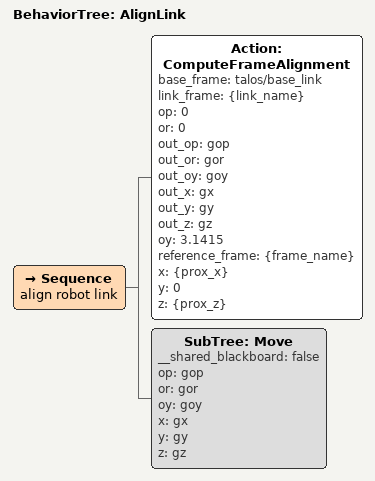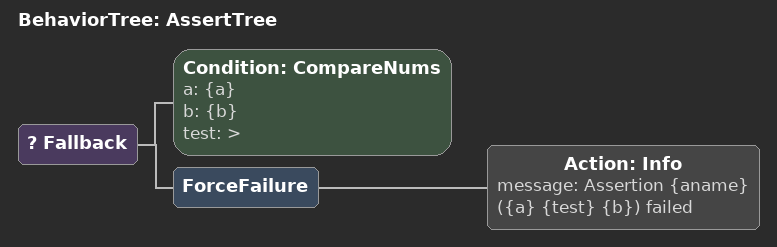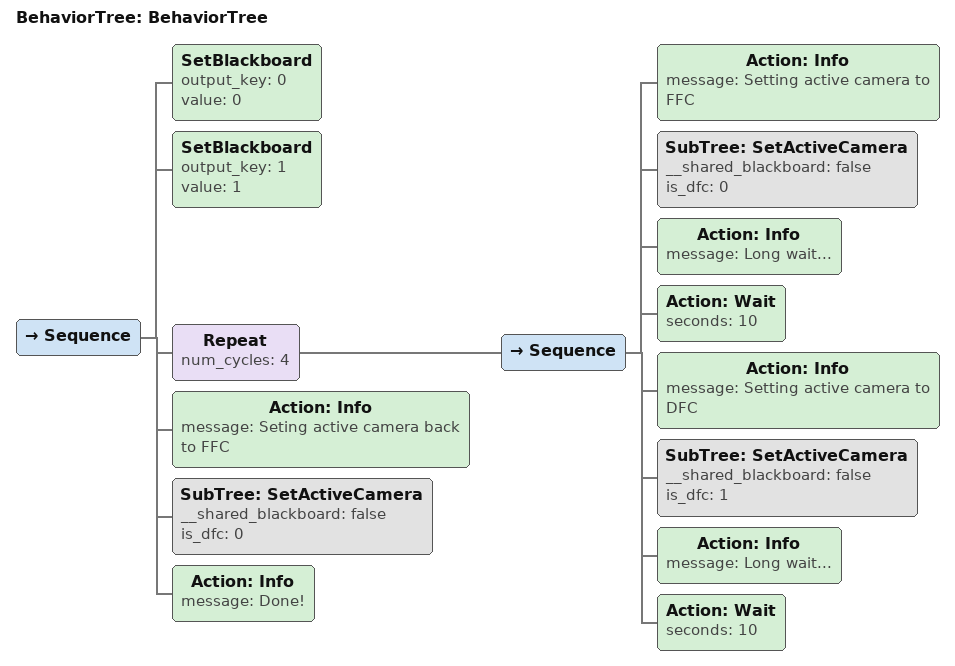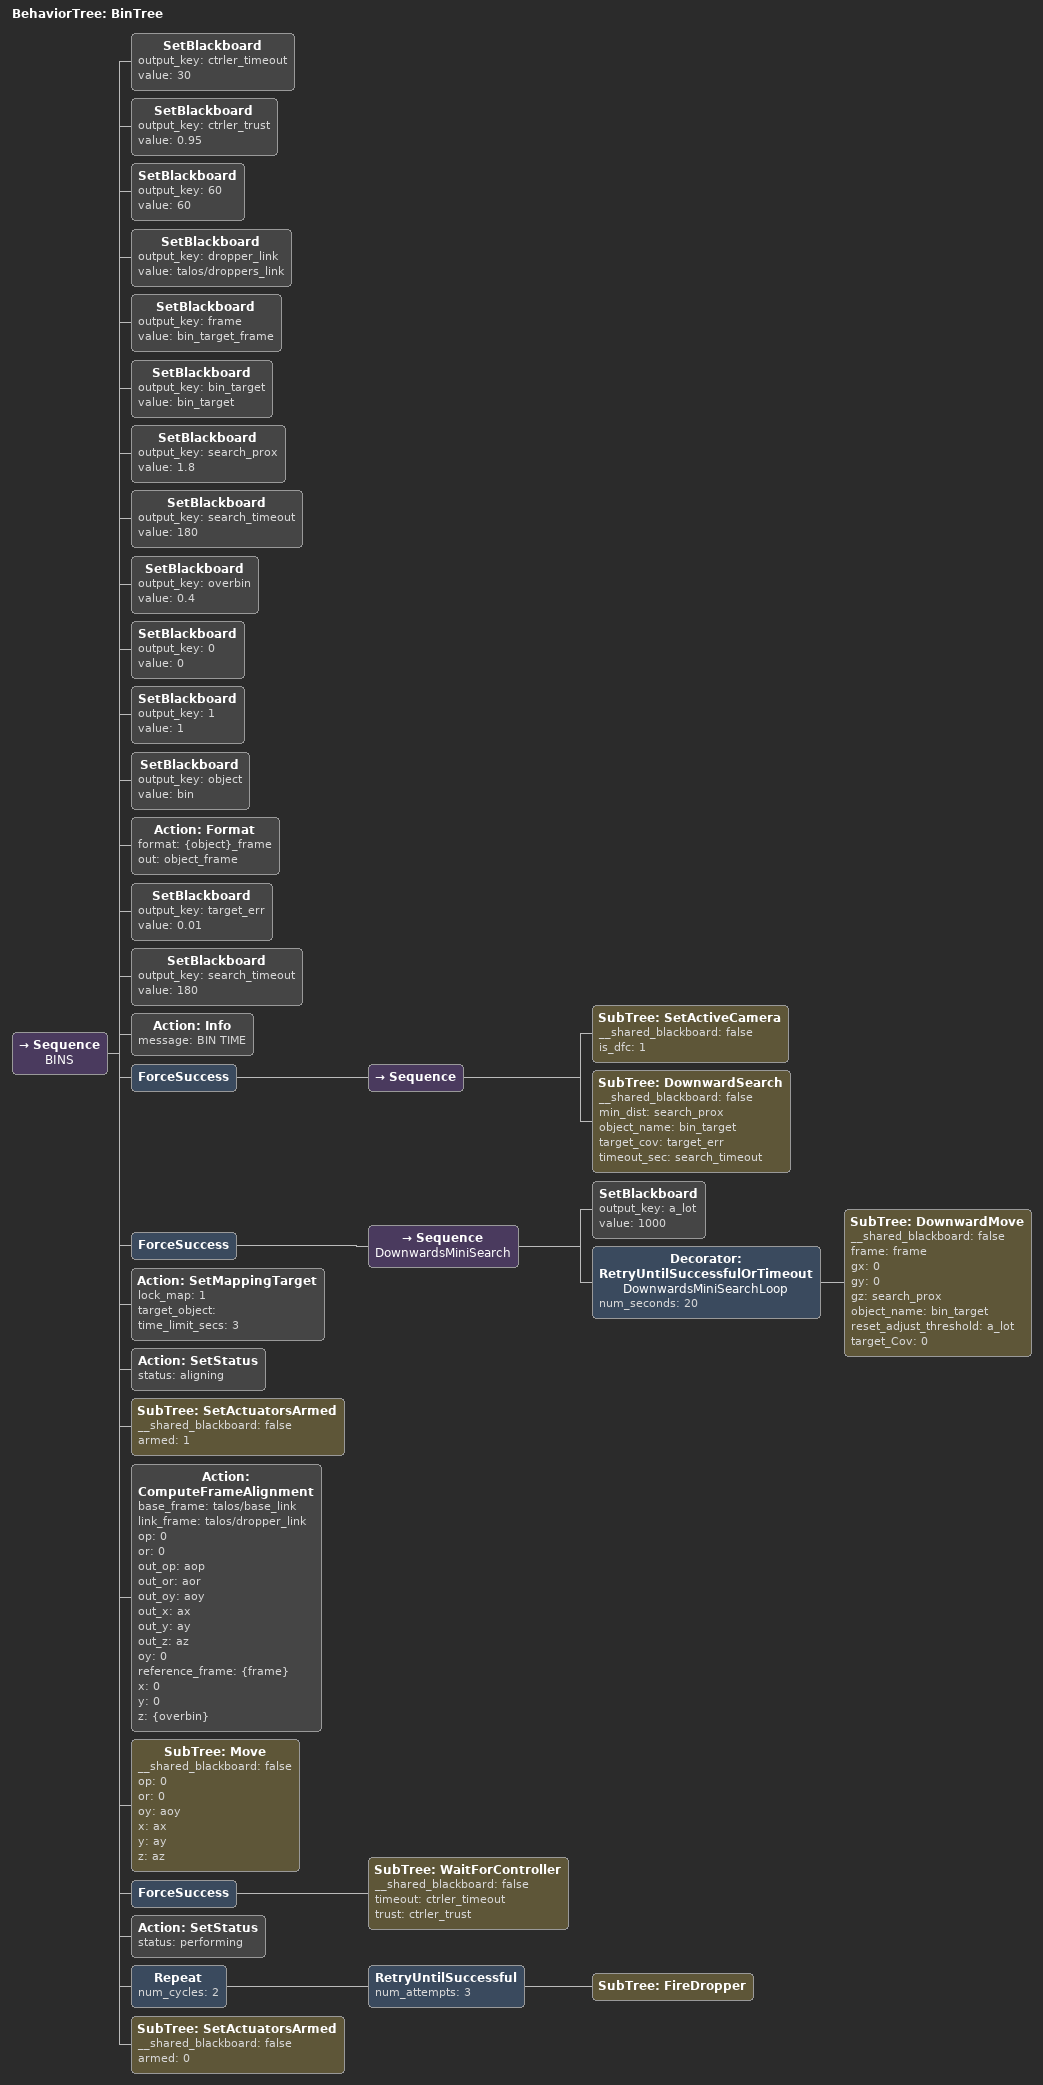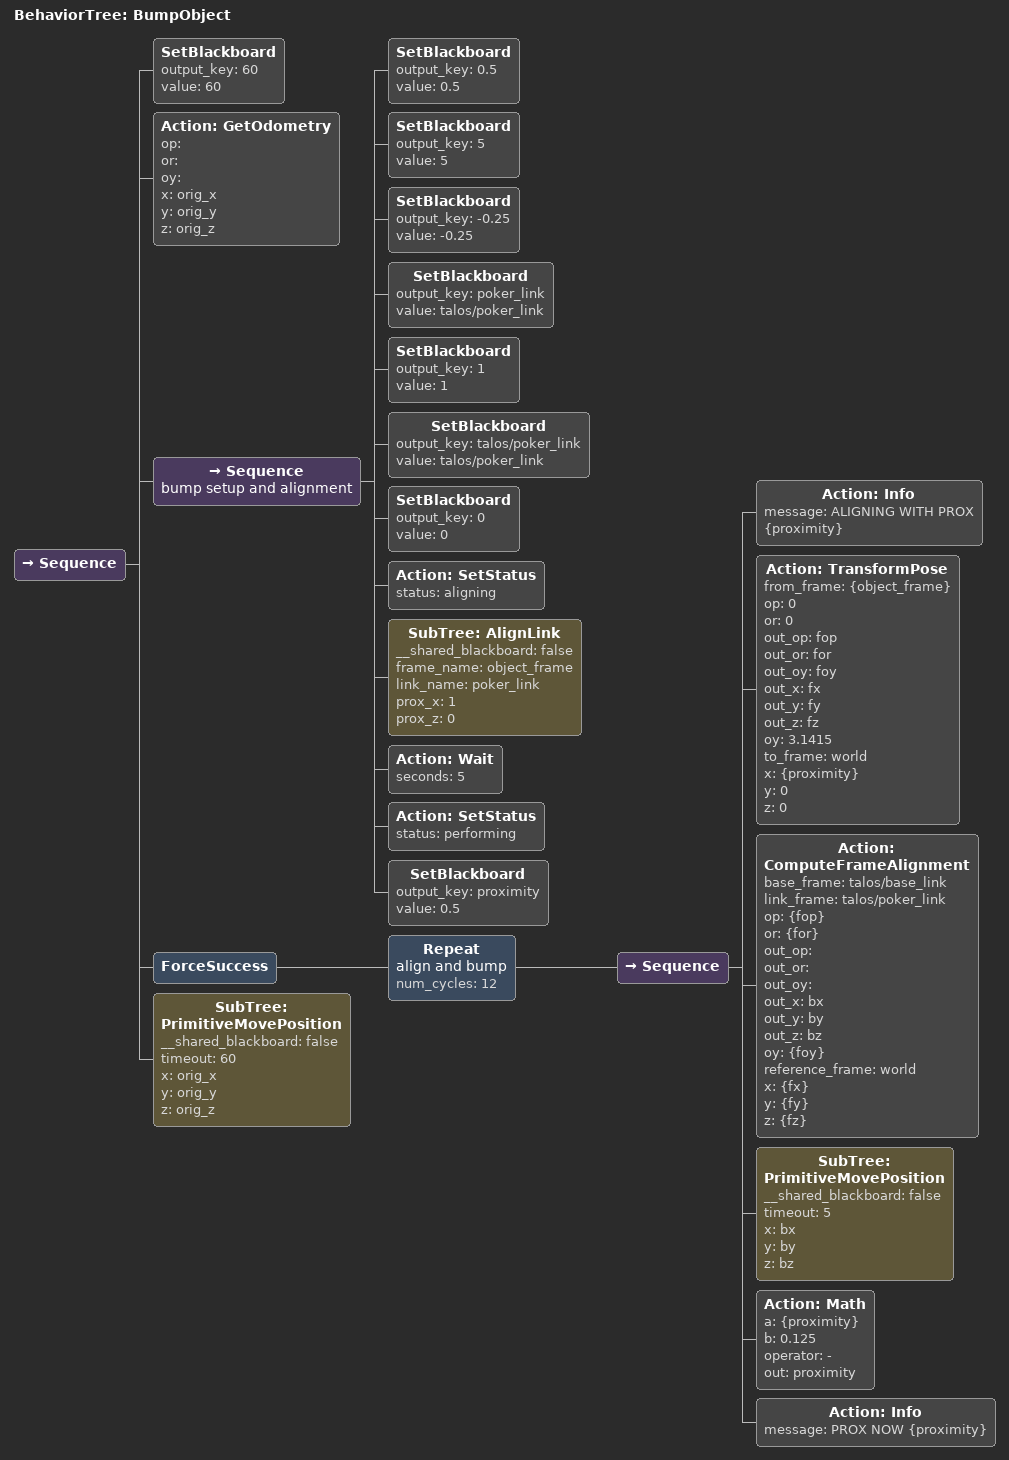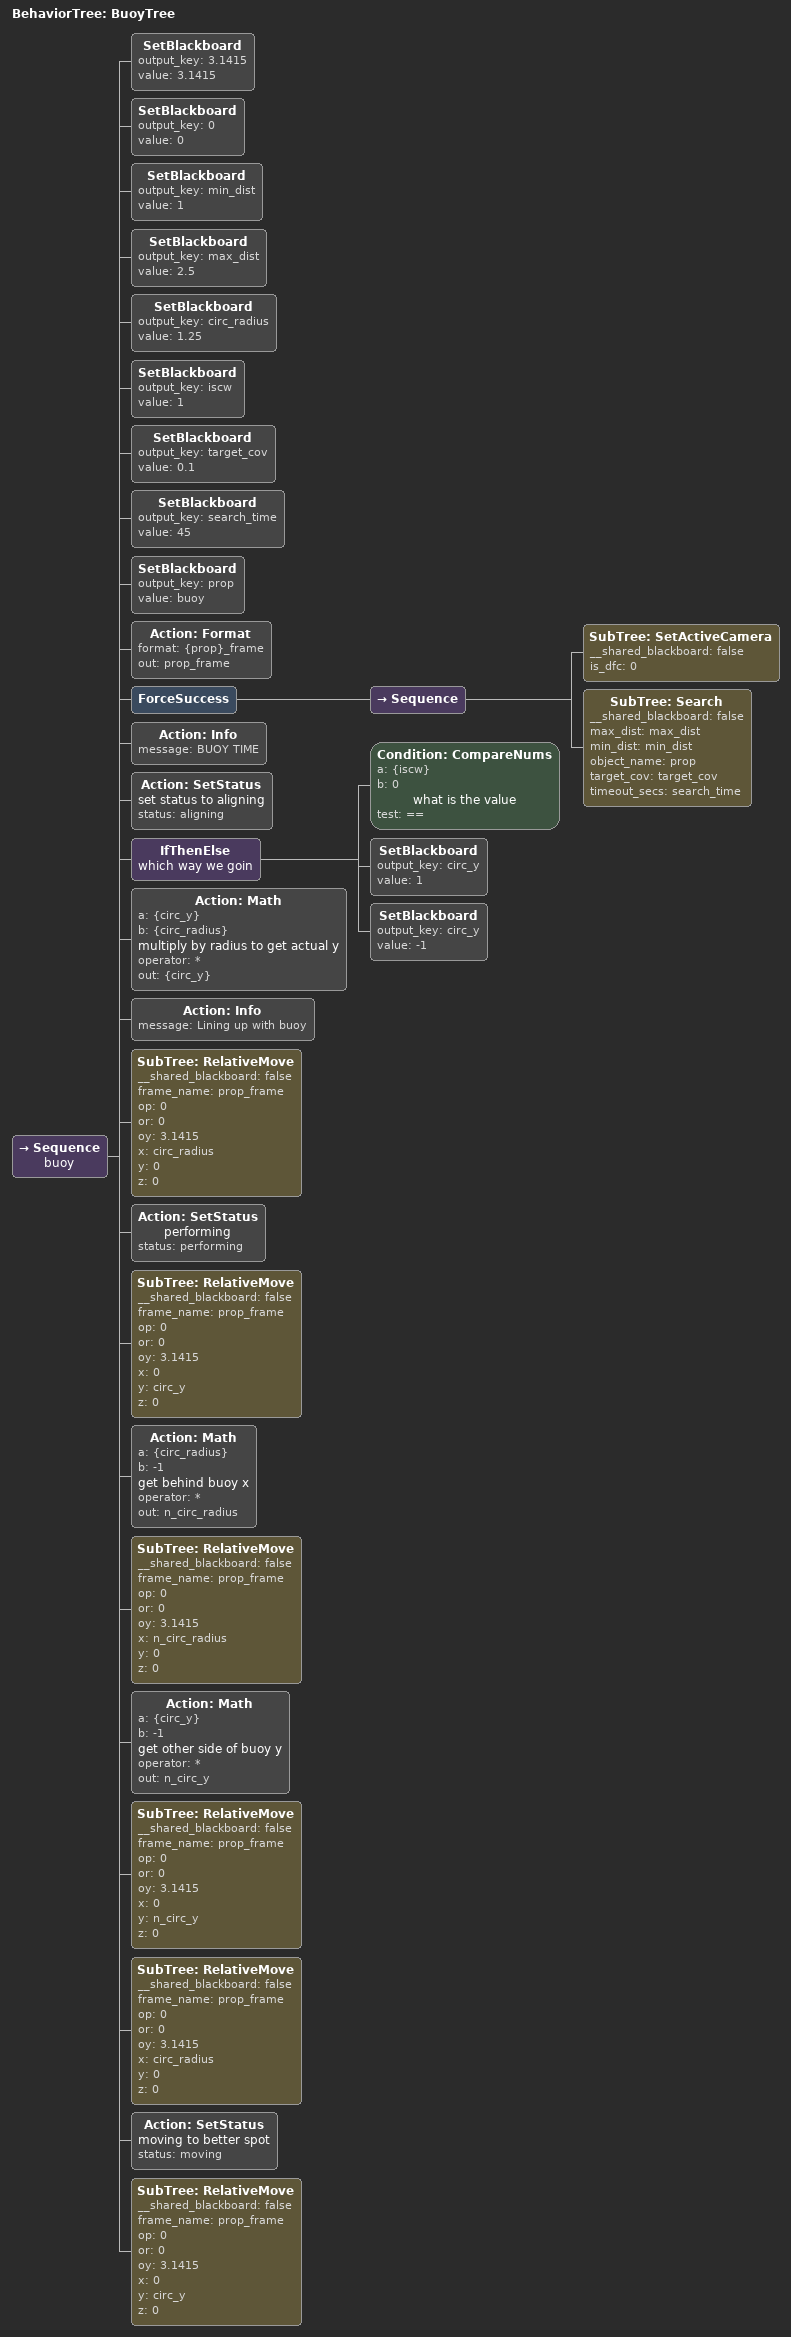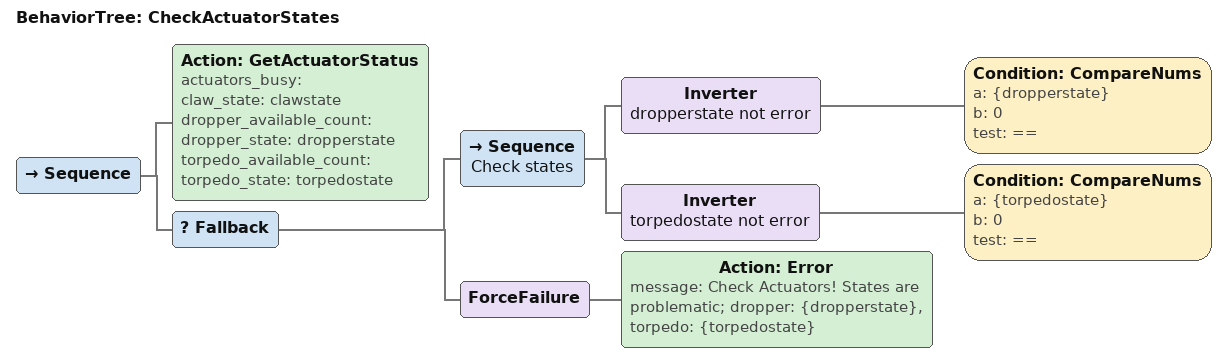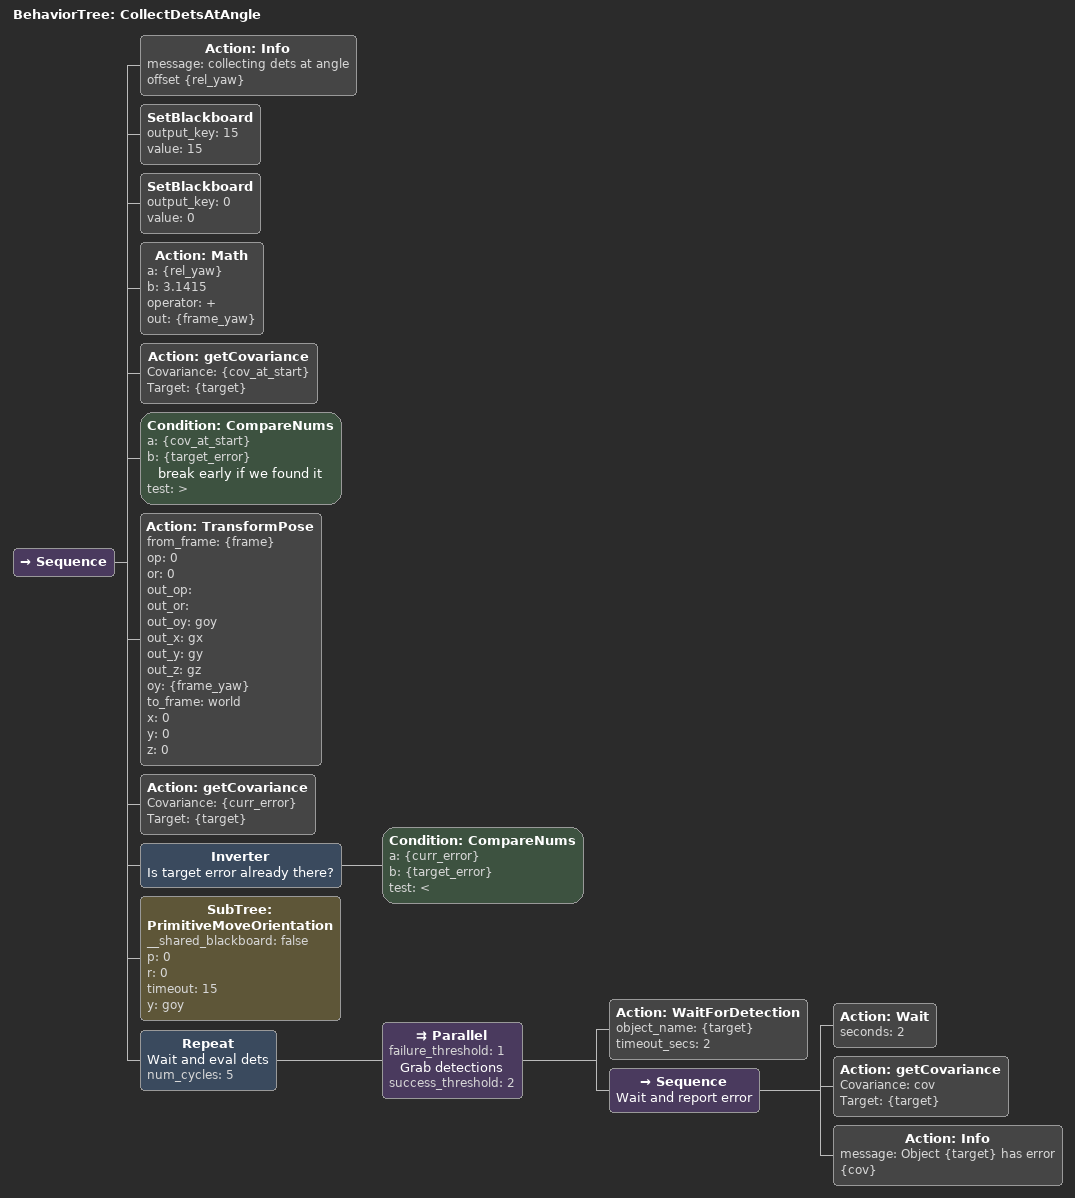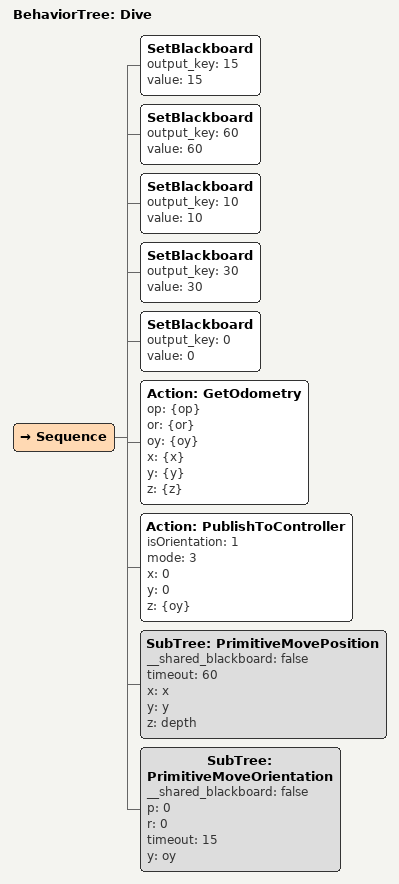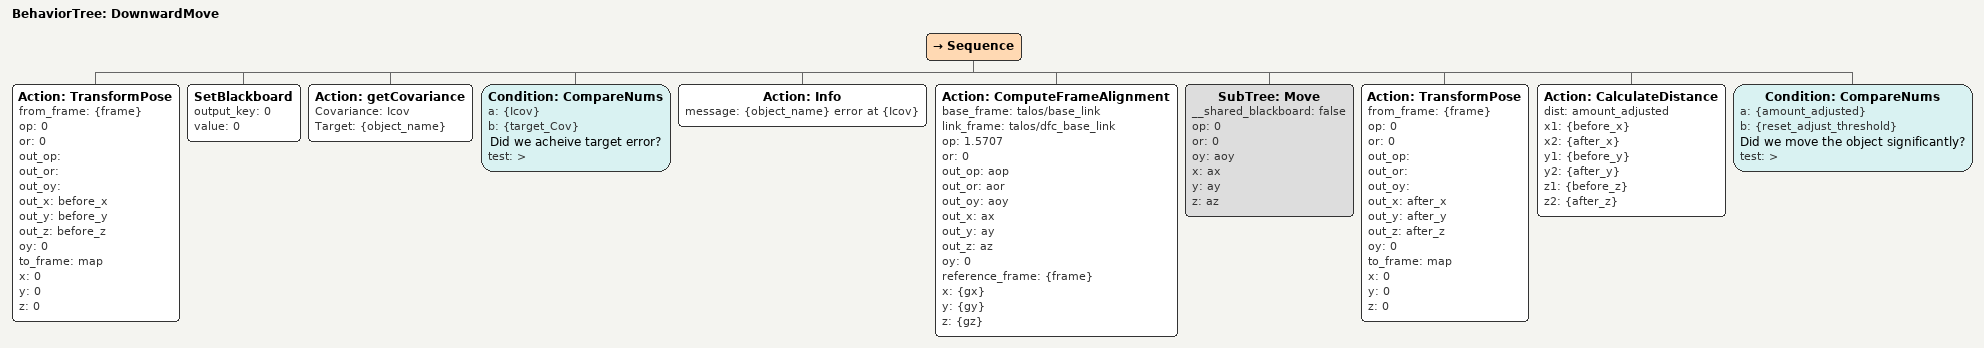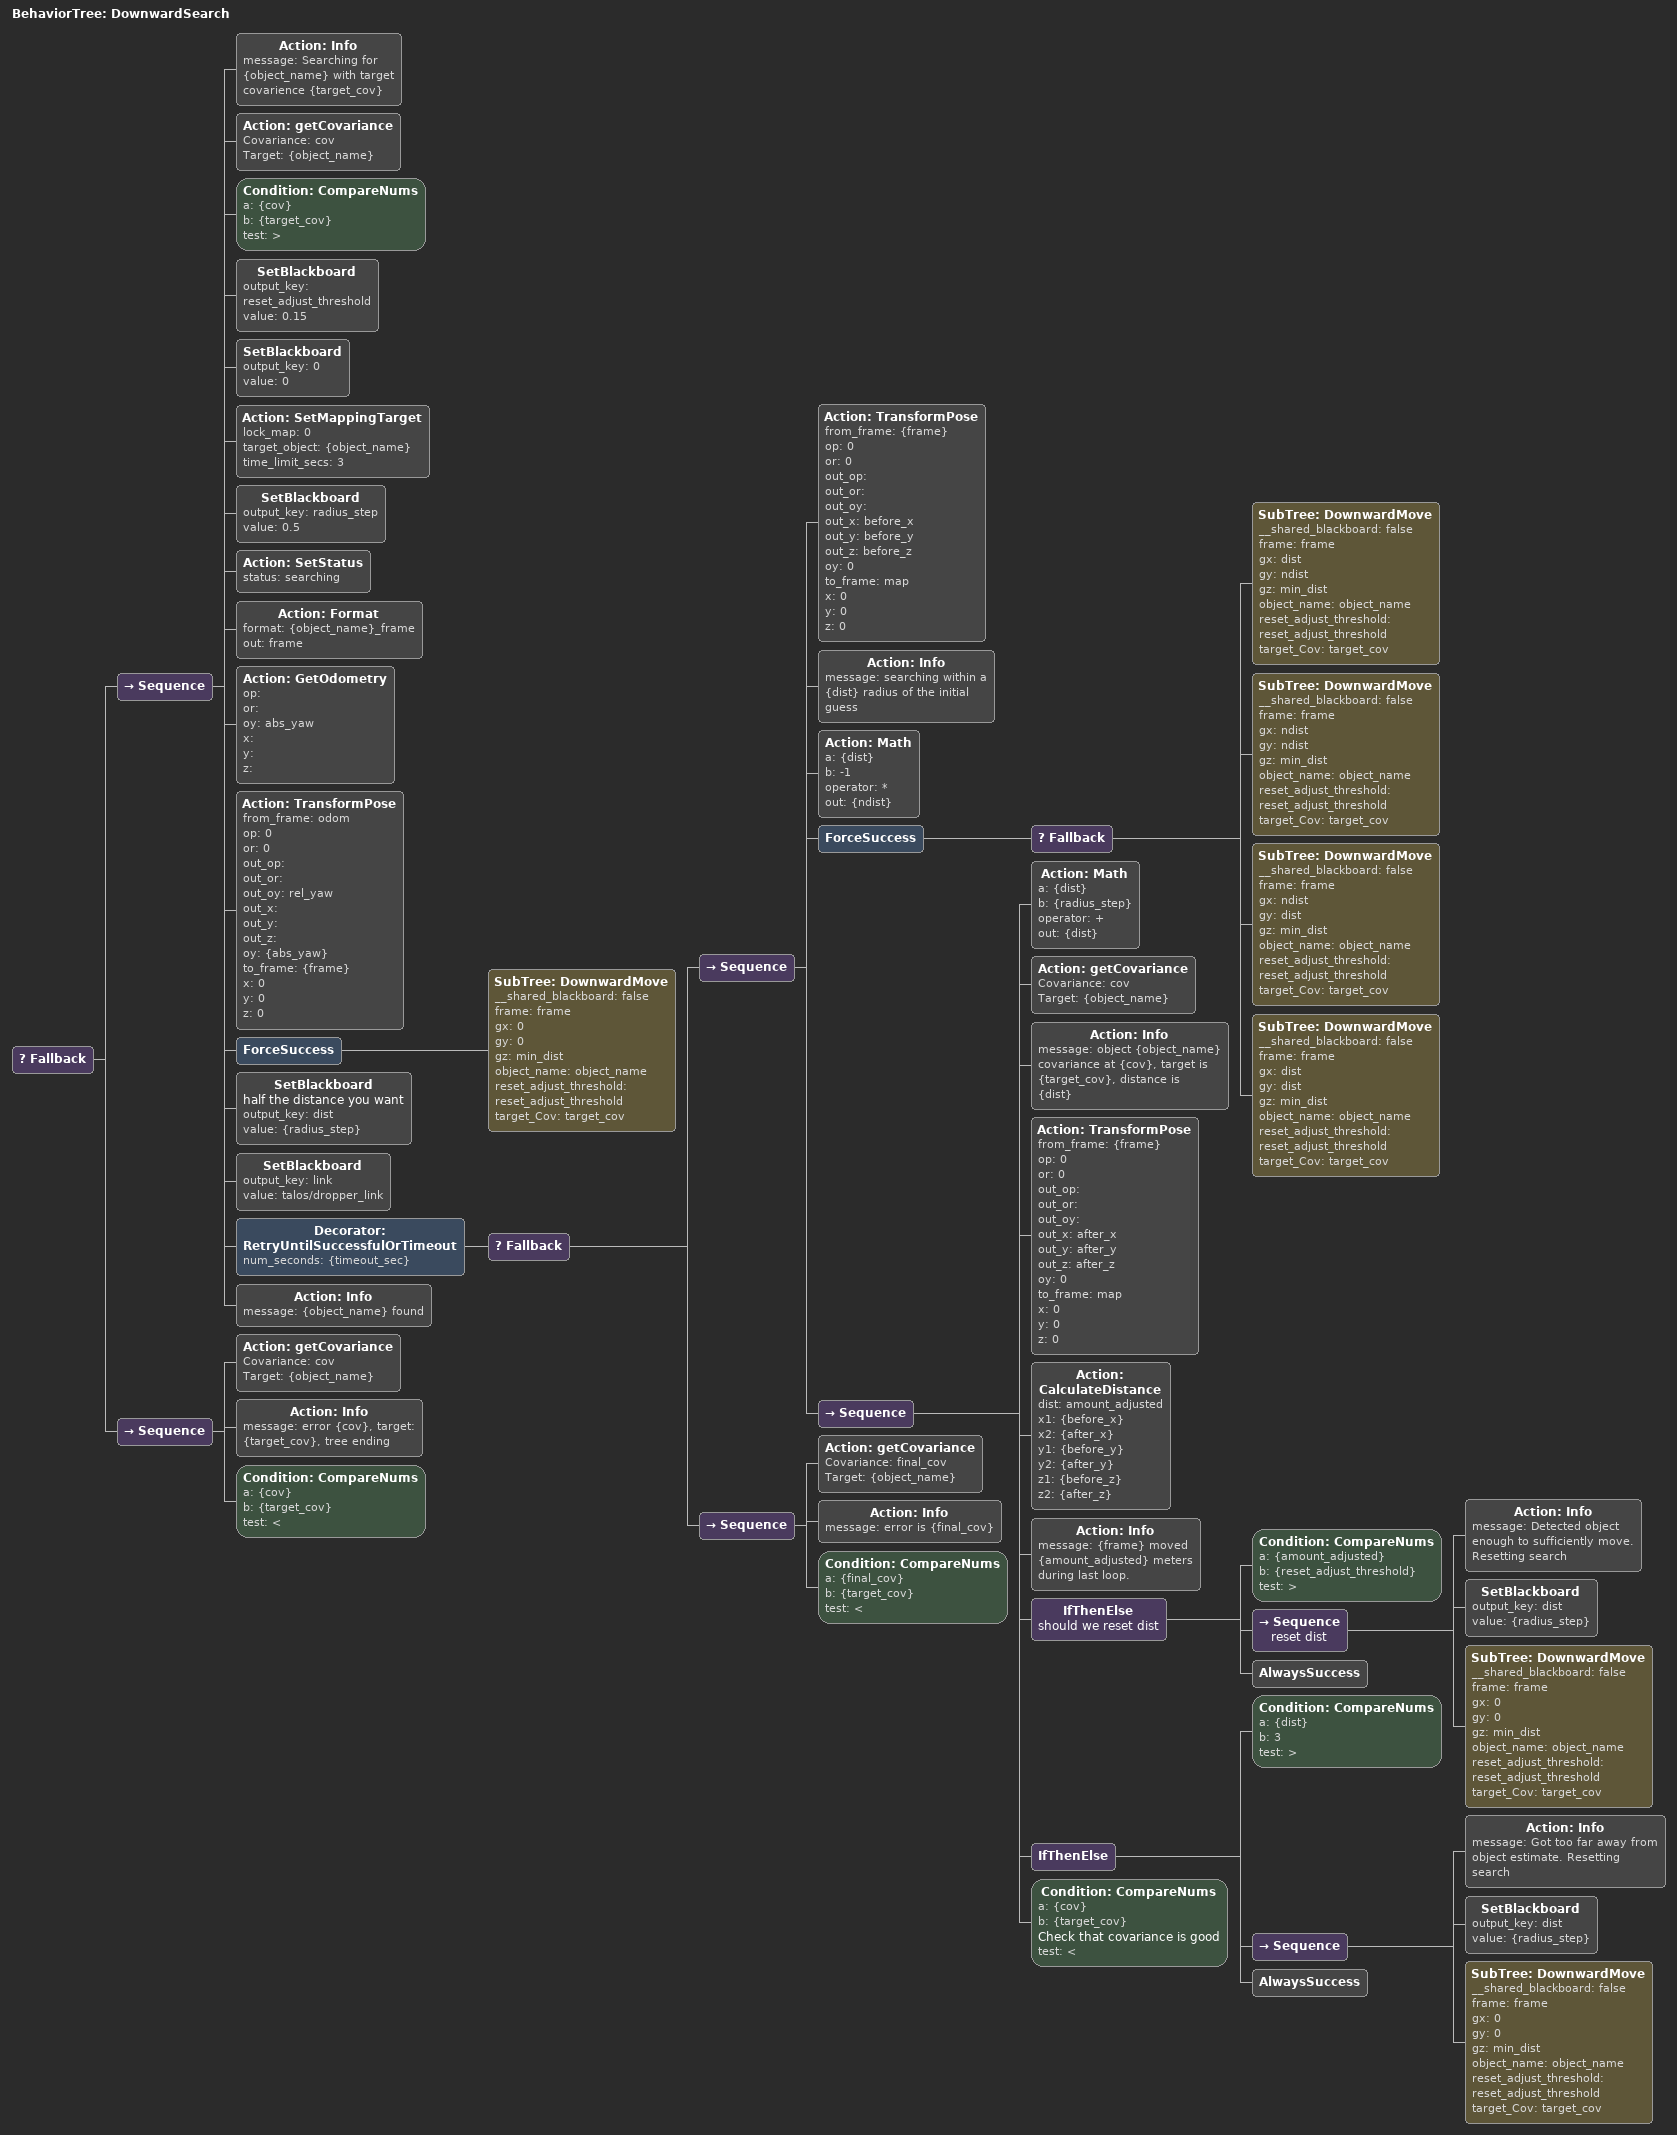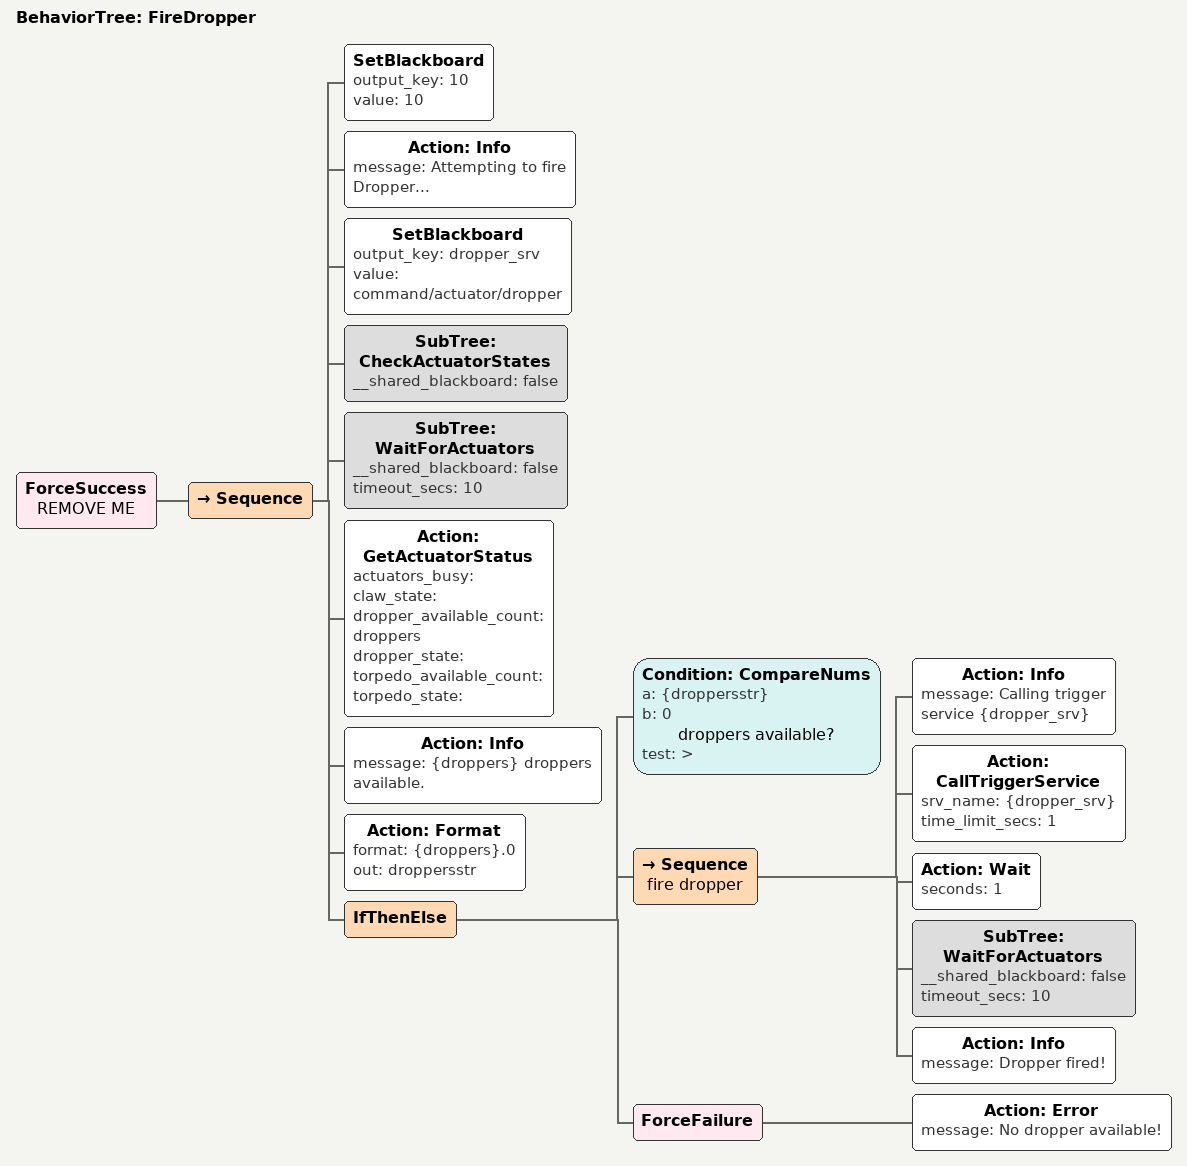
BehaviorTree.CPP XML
<BehaviorTree ID="AlignLink">
    <Sequence name="align robot link">
        <Action ID="ComputeFrameAlignment" base_frame="talos/base_link" link_frame="{link_name}" op="0" or="0" out_op="gop" out_or="gor" out_oy="goy" out_x="gx" out_y="gy" out_z="gz" oy="3.1415" reference_frame="{frame_name}" x="{prox_x}" y="0" z="{prox_z}"/>
        <SubTree ID="Move" __shared_blackboard="false" op="gop" or="gor" oy="goy" x="gx" y="gy" z="gz"/>
    </Sequence>
</BehaviorTree>

<BehaviorTree ID="AssertTree">
    <Fallback>
        <Condition ID="CompareNums" a="{a}" b="{b}" test=">"/>
        <ForceFailure>
            <Action ID="Info" message="Assertion {aname} ({a} {test} {b}) failed"/>
        </ForceFailure>
    </Fallback>
</BehaviorTree>

<BehaviorTree ID="BehaviorTree">
    <Sequence>
        <SetBlackboard output_key="0" value="0"/>
        <SetBlackboard output_key="1" value="1"/>
        <Repeat num_cycles="4">
            <Sequence>
                <Action ID="Info" message="Setting active camera to FFC"/>
                <SubTree ID="SetActiveCamera" __shared_blackboard="false" is_dfc="0"/>
                <Action ID="Info" message="Long wait..."/>
                <Action ID="Wait" seconds="10"/>
                <Action ID="Info" message="Setting active camera to DFC"/>
                <SubTree ID="SetActiveCamera" __shared_blackboard="false" is_dfc="1"/>
                <Action ID="Info" message="Long wait..."/>
                <Action ID="Wait" seconds="10"/>
            </Sequence>
        </Repeat>
        <Action ID="Info" message="Seting active camera back to FFC"/>
        <SubTree ID="SetActiveCamera" __shared_blackboard="false" is_dfc="0"/>
        <Action ID="Info" message="Done!"/>
    </Sequence>
</BehaviorTree>

<BehaviorTree ID="BinTree">
    <Sequence name="BINS">
        <SetBlackboard output_key="ctrler_timeout" value="30"/>
        <SetBlackboard output_key="ctrler_trust" value="0.95"/>
        <SetBlackboard output_key="60" value="60"/>
        <SetBlackboard output_key="dropper_link" value="talos/droppers_link"/>
        <SetBlackboard output_key="frame" value="bin_target_frame"/>
        <SetBlackboard output_key="bin_target" value="bin_target"/>
        <SetBlackboard output_key="search_prox" value="1.8"/>
        <SetBlackboard output_key="search_timeout" value="180"/>
        <SetBlackboard output_key="overbin" value="0.4"/>
        <SetBlackboard output_key="0" value="0"/>
        <SetBlackboard output_key="1" value="1"/>
        <SetBlackboard output_key="object" value="bin"/>
        <Action ID="Format" format="{object}_frame" out="object_frame"/>
        <SetBlackboard output_key="target_err" value="0.01"/>
        <SetBlackboard output_key="search_timeout" value="180"/>
        <Action ID="Info" message="BIN TIME"/>
        <ForceSuccess>
            <Sequence>
                <SubTree ID="SetActiveCamera" __shared_blackboard="false" is_dfc="1"/>
                <SubTree ID="DownwardSearch" __shared_blackboard="false" min_dist="search_prox" object_name="bin_target" target_cov="target_err" timeout_sec="search_timeout"/>
            </Sequence>
        </ForceSuccess>
        <ForceSuccess>
            <Sequence name="DownwardsMiniSearch">
                <SetBlackboard output_key="a_lot" value="1000"/>
                <Decorator ID="RetryUntilSuccessfulOrTimeout" name="DownwardsMiniSearchLoop" num_seconds="20">
                    <SubTree ID="DownwardMove" __shared_blackboard="false" frame="frame" gx="0" gy="0" gz="search_prox" object_name="bin_target" reset_adjust_threshold="a_lot" target_Cov="0"/>
                </Decorator>
            </Sequence>
        </ForceSuccess>
        <Action ID="SetMappingTarget" lock_map="1" target_object="" time_limit_secs="3"/>
        <Action ID="SetStatus" status="aligning"/>
        <SubTree ID="SetActuatorsArmed" __shared_blackboard="false" armed="1"/>
        <Action ID="ComputeFrameAlignment" base_frame="talos/base_link" link_frame="talos/dropper_link" op="0" or="0" out_op="aop" out_or="aor" out_oy="aoy" out_x="ax" out_y="ay" out_z="az" oy="0" reference_frame="{frame}" x="0" y="0" z="{overbin}"/>
        <SubTree ID="Move" __shared_blackboard="false" op="0" or="0" oy="aoy" x="ax" y="ay" z="az"/>
        <ForceSuccess>
            <SubTree ID="WaitForController" __shared_blackboard="false" timeout="ctrler_timeout" trust="ctrler_trust"/>
        </ForceSuccess>
        <Action ID="SetStatus" status="performing"/>
        <Repeat num_cycles="2">
            <RetryUntilSuccessful num_attempts="3">
                <SubTree ID="FireDropper"/>
            </RetryUntilSuccessful>
        </Repeat>
        <SubTree ID="SetActuatorsArmed" __shared_blackboard="false" armed="0"/>
    </Sequence>
</BehaviorTree>

<BehaviorTree ID="BumpObject">
    <Sequence>
        <SetBlackboard output_key="60" value="60"/>
        <Action ID="GetOdometry" op="" or="" oy="" x="orig_x" y="orig_y" z="orig_z"/>
        <Sequence name="bump setup and alignment">
            <SetBlackboard output_key="0.5" value="0.5"/>
            <SetBlackboard output_key="5" value="5"/>
            <SetBlackboard output_key="-0.25" value="-0.25"/>
            <SetBlackboard output_key="poker_link" value="talos/poker_link"/>
            <SetBlackboard output_key="1" value="1"/>
            <SetBlackboard output_key="talos/poker_link" value="talos/poker_link"/>
            <SetBlackboard output_key="0" value="0"/>
            <Action ID="SetStatus" status="aligning"/>
            <SubTree ID="AlignLink" __shared_blackboard="false" frame_name="object_frame" link_name="poker_link" prox_x="1" prox_z="0"/>
            <Action ID="Wait" seconds="5"/>
            <Action ID="SetStatus" status="performing"/>
            <SetBlackboard output_key="proximity" value="0.5"/>
        </Sequence>
        <ForceSuccess>
            <Repeat name="align and bump" num_cycles="12">
                <Sequence>
                    <Action ID="Info" message="ALIGNING WITH PROX {proximity}"/>
                    <Action ID="TransformPose" from_frame="{object_frame}" op="0" or="0" out_op="fop" out_or="for" out_oy="foy" out_x="fx" out_y="fy" out_z="fz" oy="3.1415" to_frame="world" x="{proximity}" y="0" z="0"/>
                    <Action ID="ComputeFrameAlignment" base_frame="talos/base_link" link_frame="talos/poker_link" op="{fop}" or="{for}" out_op="" out_or="" out_oy="" out_x="bx" out_y="by" out_z="bz" oy="{foy}" reference_frame="world" x="{fx}" y="{fy}" z="{fz}"/>
                    <SubTree ID="PrimitiveMovePosition" __shared_blackboard="false" timeout="5" x="bx" y="by" z="bz"/>
                    <Action ID="Math" a="{proximity}" b="0.125" operator="-" out="proximity"/>
                    <Action ID="Info" message="PROX NOW {proximity}"/>
                </Sequence>
            </Repeat>
        </ForceSuccess>
        <SubTree ID="PrimitiveMovePosition" __shared_blackboard="false" timeout="60" x="orig_x" y="orig_y" z="orig_z"/>
    </Sequence>
</BehaviorTree>

<BehaviorTree ID="BuoyTree">
    <Sequence name="buoy">
        <SetBlackboard output_key="3.1415" value="3.1415"/>
        <SetBlackboard output_key="0" value="0"/>
        <SetBlackboard output_key="min_dist" value="1"/>
        <SetBlackboard output_key="max_dist" value="2.5"/>
        <SetBlackboard output_key="circ_radius" value="1.25"/>
        <SetBlackboard output_key="iscw" value="1"/>
        <SetBlackboard output_key="target_cov" value="0.1"/>
        <SetBlackboard output_key="search_time" value="45"/>
        <SetBlackboard output_key="prop" value="buoy"/>
        <Action ID="Format" format="{prop}_frame" out="prop_frame"/>
        <ForceSuccess>
            <Sequence>
                <SubTree ID="SetActiveCamera" __shared_blackboard="false" is_dfc="0"/>
                <SubTree ID="Search" __shared_blackboard="false" max_dist="max_dist" min_dist="min_dist" object_name="prop" target_cov="target_cov" timeout_secs="search_time"/>
            </Sequence>
        </ForceSuccess>
        <Action ID="Info" message="BUOY TIME"/>
        <Action ID="SetStatus" name="set status to aligning" status="aligning"/>
        <IfThenElse name="which way we goin">
            <Condition ID="CompareNums" a="{iscw}" b="0" name="what is the value" test="=="/>
            <SetBlackboard output_key="circ_y" value="1"/>
            <SetBlackboard output_key="circ_y" value="-1"/>
        </IfThenElse>
        <Action ID="Math" a="{circ_y}" b="{circ_radius}" name="multiply by radius to get actual y" operator="*" out="{circ_y}"/>
        <Action ID="Info" message="Lining up with buoy"/>
        <SubTree ID="RelativeMove" __shared_blackboard="false" frame_name="prop_frame" op="0" or="0" oy="3.1415" x="circ_radius" y="0" z="0"/>
        <Action ID="SetStatus" name="performing" status="performing"/>
        <SubTree ID="RelativeMove" __shared_blackboard="false" frame_name="prop_frame" op="0" or="0" oy="3.1415" x="0" y="circ_y" z="0"/>
        <Action ID="Math" a="{circ_radius}" b="-1" name="get behind buoy x" operator="*" out="n_circ_radius"/>
        <SubTree ID="RelativeMove" __shared_blackboard="false" frame_name="prop_frame" op="0" or="0" oy="3.1415" x="n_circ_radius" y="0" z="0"/>
        <Action ID="Math" a="{circ_y}" b="-1" name="get other side of buoy y" operator="*" out="n_circ_y"/>
        <SubTree ID="RelativeMove" __shared_blackboard="false" frame_name="prop_frame" op="0" or="0" oy="3.1415" x="0" y="n_circ_y" z="0"/>
        <SubTree ID="RelativeMove" __shared_blackboard="false" frame_name="prop_frame" op="0" or="0" oy="3.1415" x="circ_radius" y="0" z="0"/>
        <Action ID="SetStatus" name="moving to better spot" status="moving"/>
        <SubTree ID="RelativeMove" __shared_blackboard="false" frame_name="prop_frame" op="0" or="0" oy="3.1415" x="0" y="circ_y" z="0"/>
    </Sequence>
</BehaviorTree>

<BehaviorTree ID="CheckActuatorStates">
    <Sequence>
        <Action ID="GetActuatorStatus" actuators_busy="" claw_state="clawstate" dropper_available_count="" dropper_state="dropperstate" torpedo_available_count="" torpedo_state="torpedostate"/>
        <Fallback>
            <Sequence name="Check states">
                <Inverter name="dropperstate not error">
                    <Condition ID="CompareNums" a="{dropperstate}" b="0" test="=="/>
                </Inverter>
                <Inverter name="torpedostate not error">
                    <Condition ID="CompareNums" a="{torpedostate}" b="0" test="=="/>
                </Inverter>
            </Sequence>
            <ForceFailure>
                <Action ID="Error" message="Check Actuators! States are problematic; dropper: {dropperstate}, torpedo: {torpedostate}"/>
            </ForceFailure>
        </Fallback>
    </Sequence>
</BehaviorTree>

<BehaviorTree ID="CollectDetsAtAngle">
    <Sequence>
        <Action ID="Info" message="collecting dets at angle offset {rel_yaw}"/>
        <SetBlackboard output_key="15" value="15"/>
        <SetBlackboard output_key="0" value="0"/>
        <Action ID="Math" a="{rel_yaw}" b="3.1415" operator="+" out="{frame_yaw}"/>
        <Action Covariance="{cov_at_start}" ID="getCovariance" Target="{target}"/>
        <Condition ID="CompareNums" a="{cov_at_start}" b="{target_error}" name="break early if we found it" test=">"/>
        <Action ID="TransformPose" from_frame="{frame}" op="0" or="0" out_op="" out_or="" out_oy="goy" out_x="gx" out_y="gy" out_z="gz" oy="{frame_yaw}" to_frame="world" x="0" y="0" z="0"/>
        <Action Covariance="{curr_error}" ID="getCovariance" Target="{target}"/>
        <Inverter name="Is target error already there?">
            <Condition ID="CompareNums" a="{curr_error}" b="{target_error}" test="&lt;"/>
        </Inverter>
        <SubTree ID="PrimitiveMoveOrientation" __shared_blackboard="false" p="0" r="0" timeout="15" y="goy"/>
        <Repeat name="Wait and eval dets" num_cycles="5">
            <Parallel failure_threshold="1" name="Grab detections" success_threshold="2">
                <Action ID="WaitForDetection" object_name="{target}" timeout_secs="2"/>
                <Sequence name="Wait and report error">
                    <Action ID="Wait" seconds="2"/>
                    <Action Covariance="cov" ID="getCovariance" Target="{target}"/>
                    <Action ID="Info" message="Object {target} has error  {cov}"/>
                </Sequence>
            </Parallel>
        </Repeat>
    </Sequence>
</BehaviorTree>

<BehaviorTree ID="Dive">
    <Sequence>
        <SetBlackboard output_key="15" value="15"/>
        <SetBlackboard output_key="60" value="60"/>
        <SetBlackboard output_key="10" value="10"/>
        <SetBlackboard output_key="30" value="30"/>
        <SetBlackboard output_key="0" value="0"/>
        <Action ID="GetOdometry" op="{op}" or="{or}" oy="{oy}" x="{x}" y="{y}" z="{z}"/>
        <Action ID="PublishToController" isOrientation="1" mode="3" x="0" y="0" z="{oy}"/>
        <SubTree ID="PrimitiveMovePosition" __shared_blackboard="false" timeout="60" x="x" y="y" z="depth"/>
        <SubTree ID="PrimitiveMoveOrientation" __shared_blackboard="false" p="0" r="0" timeout="15" y="oy"/>
    </Sequence>
</BehaviorTree>

<BehaviorTree ID="DownwardMove">
    <Sequence>
        <Action ID="TransformPose" from_frame="{frame}" op="0" or="0" out_op="" out_or="" out_oy="" out_x="before_x" out_y="before_y" out_z="before_z" oy="0" to_frame="map" x="0" y="0" z="0"/>
        <SetBlackboard output_key="0" value="0"/>
        <Action Covariance="Icov" ID="getCovariance" Target="{object_name}"/>
        <Condition ID="CompareNums" a="{Icov}" b="{target_Cov}" name="Did we acheive target error?" test=">"/>
        <Action ID="Info" message="{object_name} error at {Icov}"/>
        <Action ID="ComputeFrameAlignment" base_frame="talos/base_link" link_frame="talos/dfc_base_link" op="1.5707" or="0" out_op="aop" out_or="aor" out_oy="aoy" out_x="ax" out_y="ay" out_z="az" oy="0" reference_frame="{frame}" x="{gx}" y="{gy}" z="{gz}"/>
        <SubTree ID="Move" __shared_blackboard="false" op="0" or="0" oy="aoy" x="ax" y="ay" z="az"/>
        <Action ID="TransformPose" from_frame="{frame}" op="0" or="0" out_op="" out_or="" out_oy="" out_x="after_x" out_y="after_y" out_z="after_z" oy="0" to_frame="map" x="0" y="0" z="0"/>
        <Action ID="CalculateDistance" dist="amount_adjusted" x1="{before_x}" x2="{after_x}" y1="{before_y}" y2="{after_y}" z1="{before_z}" z2="{after_z}"/>
        <Condition ID="CompareNums" a="{amount_adjusted}" b="{reset_adjust_threshold}" name="Did we move the object significantly?" test=">"/>
    </Sequence>
</BehaviorTree>

<BehaviorTree ID="DownwardSearch">
    <Fallback>
        <Sequence>
            <Action ID="Info" message="Searching for {object_name} with target covarience {target_cov}"/>
            <Action Covariance="cov" ID="getCovariance" Target="{object_name}"/>
            <Condition ID="CompareNums" a="{cov}" b="{target_cov}" test=">"/>
            <SetBlackboard output_key="reset_adjust_threshold" value="0.15"/>
            <SetBlackboard output_key="0" value="0"/>
            <Action ID="SetMappingTarget" lock_map="0" target_object="{object_name}" time_limit_secs="3"/>
            <SetBlackboard output_key="radius_step" value="0.5"/>
            <Action ID="SetStatus" status="searching"/>
            <Action ID="Format" format="{object_name}_frame" out="frame"/>
            <Action ID="GetOdometry" op="" or="" oy="abs_yaw" x="" y="" z=""/>
            <Action ID="TransformPose" from_frame="odom" op="0" or="0" out_op="" out_or="" out_oy="rel_yaw" out_x="" out_y="" out_z="" oy="{abs_yaw}" to_frame="{frame}" x="0" y="0" z="0"/>
            <ForceSuccess>
                <SubTree ID="DownwardMove" __shared_blackboard="false" frame="frame" gx="0" gy="0" gz="min_dist" object_name="object_name" reset_adjust_threshold="reset_adjust_threshold" target_Cov="target_cov"/>
            </ForceSuccess>
            <SetBlackboard name="half the distance you want" output_key="dist" value="{radius_step}"/>
            <SetBlackboard output_key="link" value="talos/dropper_link"/>
            <Decorator ID="RetryUntilSuccessfulOrTimeout" num_seconds="{timeout_sec}">
                <Fallback>
                    <Sequence>
                        <Action ID="TransformPose" from_frame="{frame}" op="0" or="0" out_op="" out_or="" out_oy="" out_x="before_x" out_y="before_y" out_z="before_z" oy="0" to_frame="map" x="0" y="0" z="0"/>
                        <Action ID="Info" message="searching within a {dist} radius of the initial guess"/>
                        <Action ID="Math" a="{dist}" b="-1" operator="*" out="{ndist}"/>
                        <ForceSuccess>
                            <Fallback>
                                <SubTree ID="DownwardMove" __shared_blackboard="false" frame="frame" gx="dist" gy="ndist" gz="min_dist" object_name="object_name" reset_adjust_threshold="reset_adjust_threshold" target_Cov="target_cov"/>
                                <SubTree ID="DownwardMove" __shared_blackboard="false" frame="frame" gx="ndist" gy="ndist" gz="min_dist" object_name="object_name" reset_adjust_threshold="reset_adjust_threshold" target_Cov="target_cov"/>
                                <SubTree ID="DownwardMove" __shared_blackboard="false" frame="frame" gx="ndist" gy="dist" gz="min_dist" object_name="object_name" reset_adjust_threshold="reset_adjust_threshold" target_Cov="target_cov"/>
                                <SubTree ID="DownwardMove" __shared_blackboard="false" frame="frame" gx="dist" gy="dist" gz="min_dist" object_name="object_name" reset_adjust_threshold="reset_adjust_threshold" target_Cov="target_cov"/>
                            </Fallback>
                        </ForceSuccess>
                        <Sequence>
                            <Action ID="Math" a="{dist}" b="{radius_step}" operator="+" out="{dist}"/>
                            <Action Covariance="cov" ID="getCovariance" Target="{object_name}"/>
                            <Action ID="Info" message="object {object_name} covariance at {cov}, target is {target_cov}, distance is {dist}"/>
                            <Action ID="TransformPose" from_frame="{frame}" op="0" or="0" out_op="" out_or="" out_oy="" out_x="after_x" out_y="after_y" out_z="after_z" oy="0" to_frame="map" x="0" y="0" z="0"/>
                            <Action ID="CalculateDistance" dist="amount_adjusted" x1="{before_x}" x2="{after_x}" y1="{before_y}" y2="{after_y}" z1="{before_z}" z2="{after_z}"/>
                            <Action ID="Info" message="{frame} moved {amount_adjusted} meters during last loop."/>
                            <IfThenElse name="should we reset dist">
                                <Condition ID="CompareNums" a="{amount_adjusted}" b="{reset_adjust_threshold}" test=">"/>
                                <Sequence name="reset dist">
                                    <Action ID="Info" message="Detected object enough to sufficiently move. Resetting search"/>
                                    <SetBlackboard output_key="dist" value="{radius_step}"/>
                                    <SubTree ID="DownwardMove" __shared_blackboard="false" frame="frame" gx="0" gy="0" gz="min_dist" object_name="object_name" reset_adjust_threshold="reset_adjust_threshold" target_Cov="target_cov"/>
                                </Sequence>
                                <AlwaysSuccess/>
                            </IfThenElse>
                            <IfThenElse>
                                <Condition ID="CompareNums" a="{dist}" b="3" test=">"/>
                                <Sequence>
                                    <Action ID="Info" message="Got too far away from object estimate. Resetting search"/>
                                    <SetBlackboard output_key="dist" value="{radius_step}"/>
                                    <SubTree ID="DownwardMove" __shared_blackboard="false" frame="frame" gx="0" gy="0" gz="min_dist" object_name="object_name" reset_adjust_threshold="reset_adjust_threshold" target_Cov="target_cov"/>
                                </Sequence>
                                <AlwaysSuccess/>
                            </IfThenElse>
                            <Condition ID="CompareNums" a="{cov}" b="{target_cov}" name="Check that covariance is good" test="&lt;"/>
                        </Sequence>
                    </Sequence>
                    <Sequence>
                        <Action Covariance="final_cov" ID="getCovariance" Target="{object_name}"/>
                        <Action ID="Info" message="error is {final_cov}"/>
                        <Condition ID="CompareNums" a="{final_cov}" b="{target_cov}" test="&lt;"/>
                    </Sequence>
                </Fallback>
            </Decorator>
            <Action ID="Info" message="{object_name} found"/>
        </Sequence>
        <Sequence>
            <Action Covariance="cov" ID="getCovariance" Target="{object_name}"/>
            <Action ID="Info" message="error {cov}, target: {target_cov}, tree ending"/>
            <Condition ID="CompareNums" a="{cov}" b="{target_cov}" test="&lt;"/>
        </Sequence>
    </Fallback>
</BehaviorTree>

<BehaviorTree ID="FireDropper">
    <ForceSuccess name="REMOVE ME">
        <Sequence>
            <SetBlackboard output_key="10" value="10"/>
            <Action ID="Info" message="Attempting to fire Dropper..."/>
            <SetBlackboard output_key="dropper_srv" value="command/actuator/dropper"/>
            <SubTree ID="CheckActuatorStates" __shared_blackboard="false"/>
            <SubTree ID="WaitForActuators" __shared_blackboard="false" timeout_secs="10"/>
            <Action ID="GetActuatorStatus" actuators_busy="" claw_state="" dropper_available_count="droppers" dropper_state="" torpedo_available_count="" torpedo_state=""/>
            <Action ID="Info" message="{droppers} droppers available."/>
            <Action ID="Format" format="{droppers}.0" out="droppersstr"/>
            <IfThenElse>
                <Condition ID="CompareNums" a="{droppersstr}" b="0" name="droppers available?" test=">"/>
                <Sequence name="fire dropper">
                    <Action ID="Info" message="Calling trigger service {dropper_srv}"/>
                    <Action ID="CallTriggerService" srv_name="{dropper_srv}" time_limit_secs="1"/>
                    <Action ID="Wait" seconds="1"/>
                    <SubTree ID="WaitForActuators" __shared_blackboard="false" timeout_secs="10"/>
                    <Action ID="Info" message="Dropper fired!"/>
                </Sequence>
                <ForceFailure>
                    <Action ID="Error" message="No dropper available!"/>
                </ForceFailure>
            </IfThenElse>
        </Sequence>
    </ForceSuccess>
</BehaviorTree>
